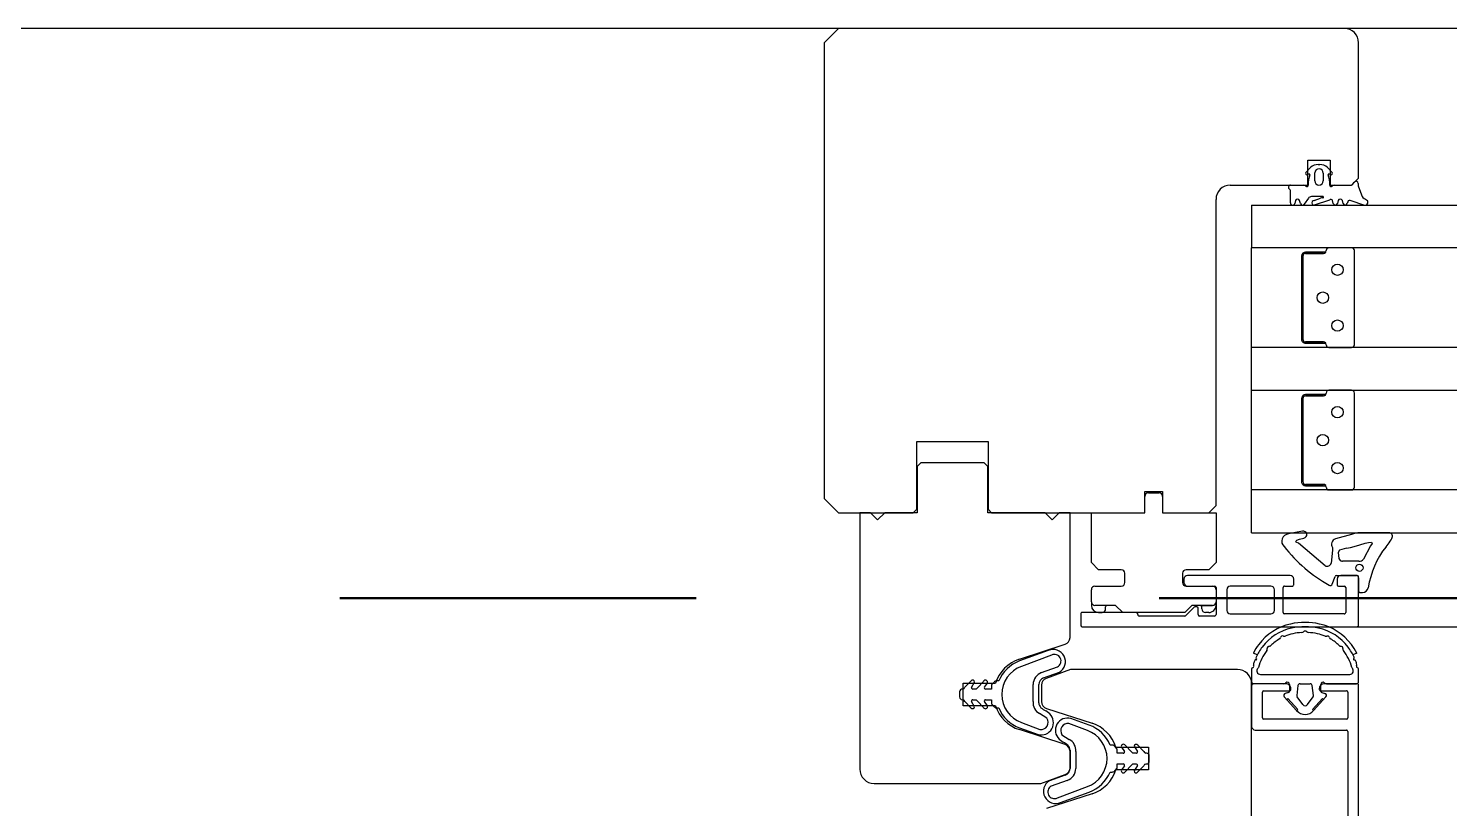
# Model space of a CAD drawing. Header units: centimetres. Extents: x 0.3 to 84.3, y 0.3 to 59.7.
# Drawn here: x 53.0826 to 53.4816, y 16.4007 to 16.6197 of the extents above; entities that cross this region are included whole.
import ezdxf

# ---------------------------------------------------------------- set-up
doc = ezdxf.new("R2010")
doc.units = ezdxf.units.CM
for name, pattern in [('AUSGEZOGEN', [0]), ('LINIE_23', [0.79, 0.4, -0.13, 0, -0.13, 0, -0.13]), ('RAND', [44.449999999999996, 12.7, -6.35, 12.7, -6.35, 0, -6.35])]:
    doc.linetypes.add(name, pattern=pattern)
doc.layers.add('Bauachsen grob', color=7, linetype='RAND', lineweight=25)
doc.layers.add('Fenster', color=7, linetype='AUSGEZOGEN', lineweight=35)

msp = doc.modelspace()

# ---------------------------------------------------------------- linework, layer by layer
at = {"layer": 'Bauachsen grob', "color": 32, "linetype": 'LINIE_23', "lineweight": 50, "true_color": 0xc36e14}
msp.add_line((22.93999949395658, 16.45973633730105), (73.13199837207799, 16.45973633730105), dxfattribs=at)
at = {"layer": 'Fenster', "color": 7, "linetype": 'AUSGEZOGEN', "lineweight": 25}
for p, q in [((53.30999762799797, 16.61973594937713), (50.23799889075521, 16.61973552743312)), ((53.30999762799797, 16.61973594937713), (53.30599762112975, 16.61573595642417)), ((53.45199762482378, 16.61973570238174), (53.30999762799797, 16.61973594937713)), ((56.24399945077184, 16.61973702461978), (53.45199762482451, 16.6197361169403)), ((53.30599762112975, 16.61573595642417), (53.30599739848598, 16.48773595928538)), ((53.45599755167939, 16.57773569636293), (53.45599761777676, 16.61573569551352)), ((53.44179754851802, 16.57573572110719), (53.44179756069382, 16.58273572095073)), ((53.44179756069382, 16.58273572095073), (53.44799756055525, 16.58273571016644)), ((53.44799756055525, 16.58273571016644), (53.44799754837941, 16.5757357103229)), ((53.4412186632145, 16.57931133685693), (53.44255624719852, 16.58065069314507)), ((53.44200179148996, 16.57885578271139), (53.44170191447716, 16.57868240372368)), ((53.44370456506877, 16.57693143708457), (53.44370604880024, 16.57914475440975)), ((53.44467779658666, 16.58153100164805), (53.44513025146818, 16.58153067982057)), ((53.44610563706231, 16.57913021148979), (53.44610422272249, 16.57692989461071)), ((53.44725102405696, 16.58065068475736), (53.44858860325517, 16.57931132368977)), ((53.4481053497452, 16.57868239228333), (53.44780547335191, 16.57885577234252)), ((53.41999754900532, 16.57573575902621), (53.44179754851802, 16.57573572110719)), ((53.43690399320077, 16.57572804219049), (53.44052465596721, 16.57572803712164)), ((53.44799754837941, 16.5757357103229), (53.45399754824529, 16.57573569988649)), ((53.44928259769862, 16.5757280214747), (53.45391408096154, 16.57572801300294)), ((53.45399754824529, 16.57573569988649), (53.45599755167939, 16.57773569636293)), ((53.454405572676, 16.57598386628047), (53.45481252370067, 16.57656505042355)), ((53.45590401429499, 16.57622100896442), (53.45590401394618, 16.57602577427133)), ((53.45590401394618, 16.57602577427133), (53.45590401359816, 16.57583096486592)), ((53.45591963603599, 16.57558147043215), (53.45683545447832, 16.57299001789702)), ((53.41599739254833, 16.48573576799563), (53.4159975421371, 16.57173576607325)), ((53.43690400477396, 16.57072804276891), (53.43690401112949, 16.57421151817967)), ((53.43830023752236, 16.5713813951084), (53.43808355996594, 16.57057274923786)), ((53.43967602315495, 16.57057274639278), (53.43945934848799, 16.57138139303752)), ((53.4419298969999, 16.57202803448827), (53.4407751936099, 16.57042803585933)), ((53.4458262712327, 16.57252802751582), (53.44279592327761, 16.57252803292986)), ((53.44357457273452, 16.57141763688765), (53.44531823711591, 16.57203590104018)), ((53.44789076409087, 16.57148332005696), (53.4435917254827, 16.5701280311032)), ((53.44892415680955, 16.57057273040064), (53.44870748214259, 16.57138137704538)), ((53.45029994533159, 16.57138137420029), (53.45008326777519, 16.57057272832981)), ((53.45167573096419, 16.57057272548468), (53.45145905629726, 16.57138137212942)), ((53.4529579023261, 16.57103198778314), (53.45283484192983, 16.57057272341381)), ((53.45747525497523, 16.57012800691269), (53.45393497114961, 16.57132612040946)), ((53.45798773021473, 16.57179072203158), (53.45852267016969, 16.57144534410577)), ((53.42599753907537, 16.57013574825942), (53.42599751820252, 16.55813574852764)), ((53.42599753907611, 16.57013616316704), (56.26999936346446, 16.57013698039755)), ((53.42599746949922, 16.53013574915354), (53.42599751820252, 16.55813574852764)), ((56.26999934259159, 16.55813698066577), (53.42599751820326, 16.55813616343526)), ((53.439997513802, 16.55578572422851), (53.43999747327387, 16.53248572474936)), ((53.44035751379391, 16.55578572360237), (53.4403574732658, 16.53248572412317)), ((53.4403574732658, 16.53248572412317), (53.44035751379391, 16.55578572360237)), ((53.44613751502148, 16.55656571353116), (53.44113751513324, 16.5565657222282)), ((53.44113751513324, 16.5565657222282), (53.44613751502148, 16.55656571353116)), ((53.44677751563335, 16.55692571240993), (53.44113751575944, 16.55692572222011)), ((53.44677751558837, 16.55689984247429), (53.44677751563335, 16.55692571240993)), ((53.44691751637816, 16.55735571215678), (53.44691751637816, 16.55735571215678)), ((53.45405751757531, 16.55813569972002), (53.44769751771747, 16.5581357107826)), ((53.45483747021125, 16.5309156989717), (53.45483751620114, 16.55735569838071)), ((53.44113747126545, 16.53134572279192), (53.44677747113938, 16.53134571298165)), ((53.44113747189163, 16.53170572278387), (53.44613747177987, 16.53170571408682)), ((53.44613747177987, 16.53170571408682), (53.44113747189163, 16.53170572278387)), ((53.44677747113938, 16.53134571298165), (53.44677747118438, 16.53137158291729)), ((53.44691747040569, 16.53092571274751), (53.44691747040569, 16.53092571274751)), ((53.42599744862635, 16.51813574942176), (53.42599746949922, 16.53013574915354)), ((56.26999929388828, 16.53013698129167), (53.42599746949993, 16.5301361640612)), ((53.44769746901414, 16.53013571140846), (53.45405746887199, 16.53013570034587)), ((53.42599739992304, 16.4901357500477), (53.42599744862635, 16.51813574942176)), ((53.42599744862707, 16.51813616432947), (56.26999927301544, 16.51813698155989)), ((53.43999744422582, 16.51578572512267), (53.43999740369768, 16.49248572564348)), ((53.44035744421775, 16.51578572449649), (53.44035740368963, 16.49248572501729)), ((53.44035740368963, 16.49248572501729), (53.44035744421775, 16.51578572449649)), ((53.44677744605716, 16.516925713304), (53.44113744618326, 16.51692572311427)), ((53.4461374454453, 16.51656571442527), (53.44113744555706, 16.51656572312232)), ((53.44113744555706, 16.51656572312232), (53.4461374454453, 16.51656571442527)), ((53.44677744601218, 16.5168998433684), (53.44677744605716, 16.516925713304)), ((53.44691744680202, 16.5173557130509), (53.44691744680202, 16.5173557130509)), ((53.45405744799913, 16.51813570061413), (53.4476974481413, 16.51813571167673)), ((53.4548374006351, 16.49091569986581), (53.45483744662495, 16.51735569927483)), ((53.33199739268661, 16.48473591412789), (53.3319974257353, 16.50373591370322)), ((53.3319974257353, 16.50373591370322), (53.35199742528822, 16.50373587891513)), ((53.35199742528822, 16.50373587891513), (53.35199739223954, 16.48473587933981)), ((53.3320974135572, 16.49673591368578), (53.33209739094497, 16.48373591397636)), ((53.33309741527428, 16.49773591192402), (53.3320974135572, 16.49673591368578)), ((53.35089741487638, 16.49773588096259), (53.33309741527428, 16.49773591192402)), ((53.35189741311463, 16.49673587924554), (53.35089741487638, 16.49773588096259)), ((53.35189739050239, 16.48373587953616), (53.35189741311463, 16.49673587924554)), ((53.44113740231546, 16.49170572367798), (53.4461374022037, 16.49170571498103)), ((53.4461374022037, 16.49170571498103), (53.44113740231546, 16.49170572367798)), ((53.4411374016893, 16.49134572368603), (53.44677740156322, 16.49134571387581)), ((53.44677740156322, 16.49134571387581), (53.44677740160822, 16.49137158381141)), ((53.44691740082953, 16.49092571364172), (53.44691740082953, 16.49092571364172)), ((53.30599739848598, 16.48773595928538), (53.30999739143895, 16.4837359524172)), ((53.39599738951659, 16.48373580282842), (53.39599739995302, 16.48973580269431)), ((53.39599739995302, 16.48973580269431), (53.40099739984126, 16.48973579399727)), ((53.3960005904307, 16.48373580281478), (53.396000598432, 16.48833580270594)), ((53.39700060014903, 16.48933580094418), (53.3985006001155, 16.4893357983351)), ((53.3985006001155, 16.4893357983351), (53.40000060008197, 16.48933579572599)), ((53.40099739984126, 16.48973579399727), (53.40099738940481, 16.48373579413137)), ((53.40100059832023, 16.48833579400894), (53.40100059031897, 16.48373579411778)), ((53.42599737905019, 16.47813575031596), (53.42599739992304, 16.4901357500477)), ((56.26999922431211, 16.49013698218578), (53.42599739992374, 16.49013616495531)), ((53.44769739943795, 16.49013571230262), (53.45405739929579, 16.49013570124002)), ((53.30999739143895, 16.4837359524172), (53.33099739096954, 16.48373591588971)), ((53.31599739130483, 16.48373594198074), (53.31599726606771, 16.41173594359021)), ((53.31899739123779, 16.48373593676256), (53.31599739130483, 16.48373594198074)), ((53.32099738771427, 16.4817359333284), (53.31899739123779, 16.48373593676256)), ((53.32299739114838, 16.48373592980493), (53.32099738771427, 16.4817359333284)), ((53.33209739094497, 16.48373591397636), (53.32299739114838, 16.48373592980493)), ((53.33099739096954, 16.48373591588971), (53.33199739268661, 16.48473591412789)), ((53.36799739014246, 16.48373585153168), (53.35189739050239, 16.48373587953616)), ((53.35199739223954, 16.48473587933981), (53.35299739047777, 16.4837358776228)), ((53.35299739047777, 16.4837358776228), (53.39599738951659, 16.48373580282842)), ((53.36999738661897, 16.4817358480976), (53.36799739014246, 16.48373585153168)), ((53.37199739005307, 16.48373584457413), (53.36999738661897, 16.4817358480976)), ((53.37499738998601, 16.48373583935595), (53.37199739005307, 16.48373584457413)), ((53.37499732904143, 16.44869824898579), (53.37499738998601, 16.48373583935595)), ((53.38100056640901, 16.46973582925789), (53.38100059076601, 16.48373582892955)), ((53.38100059076601, 16.48373582892955), (53.3960005904307, 16.48373580281478)), ((53.40099738940481, 16.48373579413137), (53.41399738911423, 16.48373577151911)), ((53.40100059031897, 16.48373579411778), (53.41600058998369, 16.48373576805039)), ((53.41399738911423, 16.48373577151911), (53.41599739254833, 16.48573576799563)), ((53.41600058998369, 16.48373576805039), (53.41600056563733, 16.46973576837877)), ((53.44028590166925, 16.47857265242956), (53.43633316715506, 16.47777802016581)), ((53.42599737905091, 16.47813616522354), (56.26999920343926, 16.478136982454)), ((53.43838572390629, 16.4756777183362), (53.43846293184884, 16.47588827563705)), ((53.43853149909435, 16.47548714725831), (53.43838572390624, 16.47567771833588)), ((53.43853149909438, 16.47548714725863), (53.43838572390629, 16.4756777183362)), ((53.4384629318488, 16.47588827563668), (53.43869210033644, 16.47605996007524)), ((53.43846293184884, 16.47588827563705), (53.43869210033644, 16.4760599600756)), ((53.43870672288403, 16.4753797438842), (53.43853149909435, 16.47548714725831)), ((53.43869210033644, 16.47605996007524), (53.43940085547711, 16.47635471329877)), ((53.43911584880934, 16.47523451810421), (53.43870672288403, 16.4753797438842)), ((53.44660094645141, 16.46886042246474), (53.43911584880934, 16.47523451810421)), ((53.44660094645143, 16.46886042246511), (53.43911584880934, 16.47523451810457)), ((53.43940085547711, 16.47635471329877), (53.44068008217374, 16.47661188138118)), ((53.45404466996016, 16.47765542272341), (53.44955045184377, 16.47638302874011)), ((53.45404466996018, 16.47765542272369), (53.44955045184381, 16.47638302874039)), ((53.45481104992789, 16.4742509738876), (53.45638577875862, 16.47473425113631)), ((53.46452200642501, 16.47812689002431), (53.45637609270022, 16.47812690419337)), ((53.46452200642501, 16.47812689002463), (53.45637609270022, 16.47812690419369)), ((53.45638577875862, 16.47473425113631), (53.45790576694728, 16.47517867887705)), ((53.45790576694728, 16.47517867887732), (53.45878424919962, 16.47539182499746)), ((53.45878424919962, 16.47539182499718), (53.45963428311848, 16.4754451253948)), ((53.4598109805525, 16.47507174878406), (53.45936439279385, 16.47444315179342)), ((53.45963428311848, 16.4754451253948), (53.4598109805525, 16.47507174878406)), ((53.45963428311848, 16.47544512539512), (53.45981098055252, 16.47507174878443)), ((53.46489669352984, 16.47572546896909), (53.46516287437117, 16.47615757683329)), ((53.46489669352987, 16.47572546896945), (53.46516287437117, 16.47615757683366)), ((53.44871839985036, 16.47326693510673), (53.44829835422999, 16.46960558002184)), ((53.4487183998504, 16.47326693510704), (53.44829835422999, 16.46960558002216)), ((53.44871840111591, 16.47399450576632), (53.44871839985036, 16.47326693510673)), ((53.44871840111591, 16.47399450576668), (53.4487183998504, 16.47326693510704)), ((53.45068543359434, 16.47322488662075), (53.45031213163889, 16.47257336992971)), ((53.45031213163889, 16.47257336992939), (53.45044945458903, 16.47091475099056)), ((53.45044945458903, 16.47091475099056), (53.45081830998757, 16.47034724464538)), ((53.45044945458903, 16.47091475099083), (53.45081830998757, 16.47034724464566)), ((53.45259011972005, 16.47375339697428), (53.45068543359434, 16.4732248866204)), ((53.45259197645913, 16.47375340363319), (53.4537733270925, 16.47396388968077)), ((53.4537733270925, 16.47396388968077), (53.45481104992789, 16.4742509738876)), ((53.45936439279385, 16.47444315179342), (53.45737286987949, 16.4706978105055)), ((53.38300056288475, 16.46773582582078), (53.38100056640901, 16.46973582925789)), ((53.38940056271929, 16.4677358146811), (53.38300056288475, 16.46773582582078)), ((53.39040055643355, 16.46413581303332), (53.39040056095603, 16.46673581296405)), ((53.40660056065392, 16.46673578478567), (53.40660055613149, 16.46413578485495)), ((53.41400056220398, 16.46773577189925), (53.40760056236943, 16.46773578302396)), ((53.41600056563733, 16.46973576837877), (53.41400056220398, 16.46773577189925)), ((53.45081830998757, 16.47034724464566), (53.45098933991245, 16.47026750766209)), ((53.45098933991243, 16.47026750766177), (53.45113851945919, 16.47021281703482)), ((53.45113851945919, 16.47021281703515), (53.45128348821284, 16.47016995570371)), ((53.4512834882128, 16.47016995570334), (53.4513691059845, 16.47014877677212)), ((53.4513691059845, 16.47014877677212), (53.45149144506477, 16.47012584344471)), ((53.45612447689569, 16.47012583899973), (53.45149144506497, 16.47012584344471)), ((53.45612447689569, 16.47012583900009), (53.45149144506497, 16.47012584344507)), ((53.38200055495673, 16.46313582766662), (53.38940055471651, 16.46313581479503)), ((53.40700055778711, 16.46513578413683), (53.40700055604773, 16.46413578415918)), ((53.40760055436969, 16.46313578313784), (53.4150005541295, 16.46313577026627)), ((53.40800055428596, 16.46313578244208), (53.41560055411609, 16.46313576922262)), ((53.43679956913095, 16.46613573228192), (53.40800055950421, 16.46613578237503)), ((53.41600055341139, 16.46273576853583), (53.41600054807861, 16.45966990936982)), ((53.43140055407472, 16.46313574174005), (53.42000055401773, 16.46313576156922)), ((53.43480054070042, 16.45573576384331), (53.43480055287621, 16.46273573583498)), ((53.43520055356304, 16.46313573513035), (53.43739956389932, 16.46313573130533)), ((53.43779956458614, 16.46353573060064), (53.43779956736919, 16.46513573056486)), ((53.44861923538572, 16.46372170348168), (53.44939887285528, 16.4658637290228)), ((53.44977475009073, 16.4661269157145), (53.45533816427839, 16.46612690603747)), ((53.45000091448637, 16.46513570977509), (53.45000091170331, 16.46353570937759)), ((53.45040091099864, 16.46313570869075), (53.45200055361425, 16.46313570590833)), ((53.45560055875197, 16.46613570001269), (53.45100091620341, 16.46613570801333)), ((53.45240055290954, 16.46273570522149), (53.45240054073373, 16.45573573322982)), ((53.45600053439136, 16.45213569915691), (53.45600055804726, 16.46573569932589)), ((53.45600055757557, 16.46546451043592), (53.45600055115557, 16.46177359655872)), ((53.45600055757557, 16.46546451043628), (53.45600055115557, 16.46177359655908)), ((53.38100054732568, 16.4587358295044), (53.38100054558628, 16.45773582954121)), ((53.38100054732568, 16.45873582951886), (53.38100055323964, 16.46213582942837)), ((53.41600054807861, 16.45966990936982), (53.41600054019196, 16.45513579655754)), ((53.41600054645377, 16.45873576862523), (53.41600054471435, 16.45773576866204)), ((53.41600055236775, 16.46213576854926), (53.41600054645377, 16.45873576863969)), ((53.41900055230067, 16.46213576333103), (53.41900054221218, 16.4563357913125)), ((53.43240054222447, 16.45633576800447), (53.43240055231297, 16.462135740023)), ((53.45640055045087, 16.46137359587192), (53.45715292850796, 16.46137359456325)), ((53.45640055045087, 16.46137359587224), (53.45715292850798, 16.46137359456352)), ((53.37800054140646, 16.455335835186), (53.37800053584036, 16.45213583483046)), ((53.39360054175354, 16.4557358080423), (53.37840054209328, 16.45573583448131)), ((53.38540054544313, 16.45773582188781), (53.3820005455639, 16.45773582780176)), ((53.38500054545208, 16.45773582258358), (53.3820005455639, 16.45773582780176)), ((53.38300054206276, 16.45573582610705), (53.3840005419956, 16.45573582436769)), ((53.38500054371266, 16.45673582260593), (53.38500054475632, 16.4573358225925)), ((53.38780054538947, 16.45773581771323), (53.38500054545208, 16.45773582258358)), ((53.38980054186597, 16.45573581427916), (53.38780054538947, 16.45773581771323)), ((53.39850054167147, 16.45573579914631), (53.38980054186597, 16.45573581427916)), ((53.394000540701, 16.45513583482439), (53.39400054104881, 16.45533580735551)), ((53.40723488218106, 16.45473581181346), (53.39440053999629, 16.45473583413759)), ((53.40720054147703, 16.4557357840135), (53.39850054167147, 16.45573579914631)), ((53.40920054491116, 16.45773578048993), (53.40720054147703, 16.4557357840135)), ((53.40988338674054, 16.45721862202627), (53.407517725091, 16.45485296860643)), ((53.41200054484855, 16.45773577561964), (53.40920054491116, 16.45773578048993)), ((53.41060054418407, 16.45733577806373), (53.41016622965044, 16.4573357788192)), ((53.4110005403485, 16.45513580525458), (53.4110005434794, 16.45693577737689)), ((53.41560053950516, 16.45473579726227), (53.41140053964382, 16.45473580456774)), ((53.41160054485749, 16.4577357763154), (53.41500054473671, 16.45773577040141)), ((53.41200054310917, 16.45673577564198), (53.41200054415279, 16.45733577562856)), ((53.41500054473671, 16.45773577040141), (53.41200054484855, 16.45773577561964)), ((53.41400054128024, 16.45573577218556), (53.41300054134739, 16.45573577392493)), ((53.42000054045043, 16.45533578959544), (53.43140054050741, 16.45533576976623)), ((53.4520005400469, 16.4553357339345), (53.4352005399957, 16.45533576315648)), ((53.37840053513565, 16.45173583414366), (53.45560053370456, 16.45173569986164)), ((53.45560053370456, 16.45173569986164), (56.24039915433448, 16.45173662007041)), ((53.36078354205703, 16.44262685276781), (53.37361535975256, 16.44679613839949)), ((53.3688791071159, 16.4450459205073), (53.36082698133823, 16.442115202263)), ((53.36979049297605, 16.44378358495415), (53.36137421094008, 16.44061169315146)), ((53.42754749244919, 16.44380790762585), (53.42648204696464, 16.44436001799086)), ((53.42737928791306, 16.4427633945194), (53.42724520544454, 16.44294192251569)), ((53.45551242716412, 16.44435996749531), (53.45444697975891, 16.4438078608368)), ((53.45461518066135, 16.44276334714509), (53.45474926375093, 16.44294187467499)), ((53.36701590468606, 16.4388603407323), (53.37149138562273, 16.4404892737613)), ((53.36756313428793, 16.43735683162081), (53.37200975104644, 16.43897525900502)), ((53.37515391037819, 16.43973570592734), (53.36831326921439, 16.43724592963531)), ((53.42199731263178, 16.43973562444776), (53.37515391037819, 16.43973570592734)), ((53.42599722929098, 16.43988319560377), (53.4259972231203, 16.43633561759939)), ((53.42724342384045, 16.44244473961444), (53.42702177282604, 16.44241788478871)), ((53.45475104362545, 16.44244469176756), (53.4549726945464, 16.44241783617072)), ((53.4559972230931, 16.43633556541727), (53.45599722926377, 16.43988314342164)), ((53.34499729638087, 16.42953589274958), (53.34499730751304, 16.43593589260654)), ((53.34499730751304, 16.43593589260654), (53.35410185380806, 16.43593587677006)), ((53.34719247517261, 16.43649654616998), (53.34548359755763, 16.43472066539371)), ((53.34730401330741, 16.43468195096662), (53.34822924190137, 16.43616957976237)), ((53.35070659194442, 16.43640332365926), (53.34900534874147, 16.43460862692023)), ((53.35095260486325, 16.43474665872796), (53.35182924099662, 16.43591558338262)), ((53.35299730637755, 16.43538585370357), (53.35299730437718, 16.43423582872929)), ((53.35368303779467, 16.43617445920636), (53.35299730637755, 16.43538585370357)), ((53.35499730830259, 16.43651828632037), (53.35443765096119, 16.43651828729385)), ((53.36464203681246, 16.43072901399078), (53.36464717137077, 16.43547745149322)), ((53.36624716250356, 16.43040016191048), (53.36624717133501, 16.43547744871021)), ((53.36699730626147, 16.43536654672475), (53.36699729814118, 16.43069812916365)), ((53.42599722142402, 16.4353356174981), (53.42599720124615, 16.42373561788217)), ((53.42599723600858, 16.39573561847369), (53.42599730558474, 16.43573561757954)), ((53.43557951828771, 16.43573560089899), (53.42639722210748, 16.43573561679341)), ((53.43493892167401, 16.4357356020596), (53.42659722206324, 16.43573561656913)), ((53.42844750086895, 16.43833561329266), (53.45354695230207, 16.4383355696346)), ((53.43659722181352, 16.43553559917959), (53.43659721852069, 16.4336425300171)), ((53.43900169350596, 16.43520871661063), (53.43866283461509, 16.4324489720978)), ((53.43959722210008, 16.43573559395691), (53.44239722202762, 16.43573558908657)), ((53.44333159807893, 16.43244896397814), (53.44299274878885, 16.43520870966854)), ((53.44539721832414, 16.43364251471026), (53.44539722161842, 16.43553558387276)), ((53.45559722210544, 16.43573556612614), (53.44637951805811, 16.43573558215999)), ((53.44705552245367, 16.43573558098388), (53.45539722206287, 16.4357355664743)), ((53.45599688604351, 16.24253556945382), (53.45599722140071, 16.4353355654393)), ((53.34399730196933, 16.43273589441747), (53.34399730072107, 16.43201825555444)), ((53.34399730318701, 16.4334359444018), (53.34399730196933, 16.43273589441747)), ((53.34479729931166, 16.43121825418075), (53.34500411099108, 16.43118539241591)), ((53.34500411635435, 16.43426880403781), (53.34479730456066, 16.43423594299238)), ((53.34548359062239, 16.430733529392), (53.34719246205941, 16.42895764267087)), ((53.3482292299256, 16.42928460547173), (53.34730400650682, 16.43077223748624)), ((53.34770135204113, 16.43121824912941), (53.34863648357973, 16.43121824750288)), ((53.3486364888287, 16.4342359363145), (53.34770135729013, 16.4342359379411)), ((53.34900534219594, 16.43084555561395), (53.35070657915551, 16.42905085295661)), ((53.35182922990446, 16.42953858932779), (53.35095259783756, 16.43070751703213)), ((53.35299730437718, 16.43423582872929), (53.35130134188616, 16.43423583167928)), ((53.35131703939564, 16.43121834284034), (53.35299729912854, 16.43121833991768)), ((53.35299729912854, 16.43121833991768), (53.35299729712818, 16.43006831494341)), ((53.42899720535533, 16.4261356126101), (53.42899721787847, 16.43333561244836)), ((53.42939721856528, 16.43373561174367), (53.43657951479836, 16.43373559925085)), ((53.43515136949527, 16.43204496340358), (53.43861936217763, 16.42819413732891)), ((53.43630074547329, 16.4332561602109), (53.43544192604715, 16.43302604184032)), ((53.43582057396825, 16.43130188512464), (53.43611780527982, 16.43156956691383)), ((53.43611780527982, 16.43156956691383), (53.4389165934892, 16.42846181911809)), ((53.43697951548513, 16.43413559854617), (53.43697951583302, 16.43433559849522)), ((53.44035132565663, 16.42986354298287), (53.43877394690533, 16.43202181296279)), ((53.44164309804165, 16.42986354073587), (53.4432204843026, 16.43202180522967)), ((53.44587662435345, 16.43156954993934), (53.44307782533282, 16.42846181188002)), ((53.44684306179182, 16.43204494306701), (53.44337505571316, 16.42819412905683)), ((53.44497951565419, 16.43433558462648), (53.44497951530627, 16.43413558463099)), ((53.44537951460153, 16.4337355839441), (53.45259721862661, 16.43373557138671)), ((53.4456936900273, 16.43325614387277), (53.44655250865292, 16.43302602251452)), ((53.44617385473379, 16.43130186711606), (53.44587662435342, 16.43156954993934)), ((53.4529972179219, 16.43333557069987), (53.45299720539785, 16.42613557086079)), ((53.35410184267587, 16.42953587691314), (53.34499729638087, 16.42953589274958)), ((53.35299729712818, 16.43006831494341), (53.35369832011597, 16.42926211814979)), ((53.35445293208634, 16.42891828743713), (53.35499729508311, 16.42891828649027)), ((53.36851705209195, 16.42606229413277), (53.36644541736006, 16.42734611749475)), ((53.36928759661136, 16.42728299829378), (53.36816538479859, 16.4280866865799)), ((53.36837926081299, 16.42879601376977), (53.38121106400433, 16.42462668349868)), ((53.43861936217763, 16.42819413732891), (53.4389165934892, 16.42846181911809)), ((53.44337505571316, 16.42819412905683), (53.44307782533282, 16.42846181188002)), ((53.37361531083949, 16.41867554739993), (53.36078350764821, 16.42284487767106)), ((53.36082940070233, 16.42332808719448), (53.36601534410948, 16.42144054794221)), ((53.36137418348043, 16.42482485747514), (53.366557359375, 16.42286934433564)), ((53.37987005359864, 16.42262032210429), (53.37468687770409, 16.42457583524379)), ((53.38041483637674, 16.42411709238491), (53.3752288929696, 16.42600463163713)), ((53.42699719948433, 16.42273561616508), (53.45257949556317, 16.42273557166591)), ((53.452597204711, 16.42573557156552), (53.42939720465061, 16.42573561192326)), ((53.37195664046772, 16.42016218128565), (53.37307885228047, 16.41935849299953)), ((53.37272718498713, 16.42138288544666), (53.37479881971904, 16.42009906208468)), ((53.45297949485844, 16.42233557097884), (53.45299715228062, 16.39561019464928)), ((53.37499707457553, 16.4170450176689), (53.37499706574408, 16.41196773086922)), ((53.37499726539102, 16.41210501444503), (53.37499727351128, 16.41677343200609)), ((53.3766022002666, 16.41671616558865), (53.3765970657083, 16.41196772808617)), ((53.38679130499273, 16.41852689214229), (53.38624694199595, 16.41852689308917)), ((53.38824693995089, 16.41737686463603), (53.38754591696315, 16.41818306142963)), ((53.3878927289766, 16.41793568425665), (53.3969972752716, 16.41793566842016)), ((53.38824693795053, 16.41622683966175), (53.38824693995089, 16.41737686463603)), ((53.38992719768344, 16.4162268367391), (53.38824693795053, 16.41622683966175)), ((53.38941500717459, 16.41790659025159), (53.3902916392415, 16.4167376625473)), ((53.39223889488312, 16.41659962396544), (53.39053765792355, 16.41839432662273)), ((53.39354288503793, 16.41622693044992), (53.39260775349936, 16.41622693207655)), ((53.39301500715347, 16.4181605741077), (53.39394023057224, 16.41667294209319)), ((53.39576064645667, 16.41671165018742), (53.39405177501965, 16.41848753690852)), ((53.39644693776741, 16.41622692539864), (53.396240126088, 16.41625978716352)), ((53.3969972752716, 16.41793566842016), (53.39699726413942, 16.41153566856324)), ((53.39724693389206, 16.41400923517754), (53.39724693510973, 16.41470928516197)), ((53.39724693510973, 16.41470928516197), (53.39724693635799, 16.415426924025)), ((53.38624692877647, 16.41092689325906), (53.38680658611791, 16.41092689228558)), ((53.38756119928439, 16.41127072037307), (53.38824693070153, 16.41205932587582)), ((53.39699726413942, 16.41153566856324), (53.38789271784441, 16.41153568439969)), ((53.38824693070153, 16.41205932587582), (53.38824693270189, 16.41320935085009)), ((53.38824693270189, 16.41320935085009), (53.3899428951929, 16.41320934790015)), ((53.39029163221581, 16.41269852085143), (53.38941499608243, 16.41152959619676)), ((53.39053764513465, 16.41104185592017), (53.39223888833762, 16.41283655265916)), ((53.39260774825036, 16.41320924326488), (53.39354287978897, 16.41320924163834)), ((53.39394022377168, 16.41276322861281), (53.39301499517769, 16.41127559981706)), ((53.39405176190644, 16.41094863340945), (53.39576063952142, 16.41272451418572)), ((53.39624012072471, 16.41317637554157), (53.39644693251844, 16.413209236587)), ((53.31999725902068, 16.40773593672198), (53.36684066127427, 16.40773585524239)), ((53.36684066127427, 16.40773585524239), (53.37368130243807, 16.41022563153442)), ((53.37368110279112, 16.41008834795862), (53.36923448603261, 16.40846992057441)), ((53.374228332393, 16.40858483884713), (53.36975285145634, 16.40695590581809)), ((53.37145374410304, 16.40366159462529), (53.37987002613897, 16.40683348642797)), ((53.38121102959547, 16.40484470840193), (53.36837921189993, 16.40067542277025)), ((53.37236512996316, 16.40239925907208), (53.38041725574087, 16.40532997731639))]:
    msp.add_line(p, q, dxfattribs=at)
for centre, radius in [((53.45007750696692, 16.55198570678026), 0.001599999964237213), ((53.44595749340471, 16.54413571412209), 0.001599999964237213), ((53.45007747965828, 16.53628570713117), 0.001599999964237213), ((53.45007743739076, 16.51198570767437), 0.001599999964237213), ((53.44595742382853, 16.50413571501621), 0.001599999964237213), ((53.45007741008212, 16.49628570802533), 0.001599999964237213), ((53.45626432145508, 16.46828129279856), 0.0009951991738439434), ((53.45626432145506, 16.46828129279887), 0.0009951991738439434)]:
    msp.add_circle(centre, radius, dxfattribs=at)
for centre, radius, start, end in [((53.45199761786617, 16.61573570247105), 0.003999999910593032, 359.9999003349536, 89.99990033963228), ((53.44150166081874, 16.57902865913566), 0.0003999929225092771, 135.0324001137822, 300.0425499517108), ((53.44991565936163, 16.57612842845173), 0.008021383202948764, 161.7762385167744, 182.7208520873322), ((53.44210193601256, 16.57868268977954), 0.0001999752196213105, 346.7768133399541, 120.0519263593668), ((53.44467974747054, 16.57852967163598), 0.003001330646089038, 90.03724262120895, 135.0334602217436), ((53.4449058037666, 16.57913102076025), 0.001199833568615641, 359.9613548178403, 179.3441612604245), ((53.44512829057526, 16.57853044429566), 0.003000236165644155, 44.96633504874693, 89.96255264919574), ((53.44770532821085, 16.57868267976846), 0.000199975219618, 59.94786890824457, 193.2229819312644), ((53.43989159573496, 16.57612844636077), 0.008021383202929644, 357.2796186556397, 18.2235567534699), ((53.44830560464086, 16.57902864697975), 0.0003999929225091269, 239.9572453186258, 44.96739515666069), ((53.4199975420477, 16.5717357591156), 0.003999999910593032, 89.99990033963228, 179.9999003349536), ((53.4369039923608, 16.57512804220386), 0.000599999986588471, 89.99991978691803, 246.4229948387745), ((53.43650401113842, 16.57421151889429), 0.0003999999910624642, 359.9998976361359, 66.4229948382205), ((53.44052465418059, 16.57472803714394), 0.0009999999776518973, 45.62214287199605, 89.99989763519383), ((53.44150378536005, 16.57572866628329), 0.0003999845012336788, 225.6221432013072, 2.720852417790431), ((53.44490439806903, 16.57693715848772), 0.00119984664144861, 180.2732128301367, 359.6531289698756), ((53.44830346830224, 16.57572865413757), 0.0003999845071054933, 177.2653970940818, 314.3776523987519), ((53.44928259591202, 16.57472802149704), 0.0009999999776539726, 89.99989763560095, 134.3776523988089), ((53.45391408205906, 16.57632801298946), 0.0005999999865911402, 269.9998951967346, 324.9999003335778), ((53.45530401431765, 16.57622090371441), 0.0005999999865903835, 0.01005063244228008, 144.9999003338557), ((53.45790401355348, 16.57583096129269), 0.001999999955336423, 179.9998976361359, 187.1660551047227), ((53.43750400476058, 16.57072804169688), 0.0005999999865896489, 179.9998976361359, 344.9998976351296), ((53.43887979272775, 16.57122610264936), 0.0005999999865885807, 14.99989763548079, 164.9998976354572), ((53.44025557891523, 16.57072803678092), 0.0005999999865883179, 194.9998976351531, 329.9998976351287), ((53.44279592149102, 16.57152803295216), 0.0009999999776428021, 89.99989763519383, 149.9998976352776), ((53.44355231640046, 16.57077242389663), 0.0006455967380041498, 88.02439099028071, 273.4996749563331), ((53.44577572511626, 16.57101305221772), 0.001120497650215132, 81.47895593528543, 114.0974612776299), ((53.44594105018687, 16.57234079443123), 0.0002196142897805106, 270.183157770946, 121.5094256352628), ((53.44827799252111, 16.57126306044965), 0.000445488666257836, 15.40191501935086, 150.3683253621594), ((53.4495037125698, 16.57072802078877), 0.0005999999865885974, 194.9998976351531, 344.9998976354573), ((53.45087950053696, 16.57122608174122), 0.000599999986592597, 14.99989763545727, 164.9998976354572), ((53.45225528672449, 16.57072801587277), 0.0005999999865885974, 194.9998976354808, 344.9998976351296), ((53.4535374575315, 16.57087669532401), 0.0005999999865881322, 48.5074459072306, 164.9998976351295), ((53.45846905170502, 16.5734063700991), 0.001685819994912878, 194.2984682604401, 253.4105566342605), ((53.45775751042902, 16.57097865418035), 0.000896252707212366, 251.6435070464548, 31.38005205736179), ((53.4411375137765, 16.55578572224557), 0.001139999974518432, 89.9999003399394, 179.9999003386106), ((53.4411375137765, 16.55578572224557), 0.0007799999825662963, 89.99990033922516, 179.9999003386106), ((53.4411375137765, 16.55578572224557), 0.0007799999825653868, 89.99990033922516, 179.9999003386106), ((53.4461375163782, 16.55734571351367), 0.0007799999825654436, 269.9999003392251, 359.9999003386106), ((53.4461375163782, 16.55734571351367), 0.0007799999825662963, 269.9999003392251, 325.136062385272), ((53.44769751636073, 16.55735571079998), 0.0007799999825644772, 89.99990033922516, 179.9999003386106), ((53.45405751621857, 16.5573556997374), 0.0007799999825662963, 359.9999003386106, 89.99990033922516), ((53.4411374732484, 16.53248572276638), 0.001139999974519342, 179.9999003386106, 269.9999003392251), ((53.4411374732484, 16.53248572276638), 0.0007799999825653868, 179.9999003386106, 269.9999003392251), ((53.4411374732484, 16.53248572276638), 0.0007799999825662963, 179.9999003386106, 269.9999003392251), ((53.44613747042314, 16.5309257141042), 0.0007799999825662963, 359.9999003386106, 89.99990033922516), ((53.44613747042314, 16.5309257141042), 0.0007799999825663253, 34.86373829358291, 89.99990033922516), ((53.44769747037088, 16.53091571139102), 0.0007799999825662963, 179.9999003386106, 269.9999003392251), ((53.45405747022873, 16.53091570032838), 0.0007799999825662963, 269.9999003392251, 359.9999003386106), ((53.44113744420036, 16.51578572313969), 0.001139999974518432, 89.9999003399394, 179.9999003386106), ((53.44113744420036, 16.51578572313969), 0.0007799999825662963, 89.99990033922516, 179.9999003386106), ((53.44113744420036, 16.51578572313969), 0.0007799999825653868, 89.99990033922516, 179.9999003386106), ((53.44613744680204, 16.51734571440779), 0.0007799999825654436, 269.9999003392251, 359.9999003386106), ((53.44613744680204, 16.51734571440779), 0.0007799999825662963, 269.9999003392251, 325.136062385272), ((53.44769744678457, 16.5173557116941), 0.0007799999825662963, 89.99990033922516, 179.9999003386106), ((53.45405744664239, 16.51735570063146), 0.0007799999825662963, 359.9999003386106, 89.99990033922516), ((53.44113740367223, 16.49248572366049), 0.001139999974519342, 179.9999003386106, 269.9999003392251), ((53.44113740367223, 16.49248572366049), 0.0007799999825653868, 179.9999003386106, 269.9999003392251), ((53.44113740367223, 16.49248572366049), 0.0007799999825662963, 179.9999003386106, 269.9999003392251), ((53.44613740084696, 16.4909257149984), 0.0007799999825662963, 359.9999003386106, 89.99990033922516), ((53.44613740084696, 16.4909257149984), 0.0007799999825663253, 34.86373829336878, 89.99990033922516), ((53.44769740079472, 16.49091571228513), 0.0007799999825662963, 179.9999003386106, 269.9999003392251), ((53.45405740065255, 16.49091570122249), 0.0007799999825662963, 269.9999003392251, 359.9999003386106), ((53.3970005984096, 16.48833580096647), 0.0009999999776484855, 89.99990033922516, 179.9999003349536), ((53.40000059834259, 16.48833579574829), 0.000999999977648258, 359.9999003349536, 89.99990033922516), ((53.44048299135574, 16.47759226679163), 0.001000000171806752, 281.366887334307, 101.3668212060679), ((53.44048299135576, 16.47759226679194), 0.001000000171806752, 281.366887334307, 101.366821206467), ((53.4364382414026, 16.47578078199112), 0.002000000230956684, 93.01154158018062, 229.8572035781608), ((53.4364382414026, 16.47578078199148), 0.002000000230956684, 93.01154158018596, 229.8572035782264), ((53.44997108428411, 16.47489731444211), 0.001544110949683923, 105.807771727666, 215.7802899930602), ((53.44997108428411, 16.47489731444247), 0.001544110949683923, 105.8077717276301, 215.7802899929532), ((53.45637609009658, 16.47212686496654), 0.006000039226772655, 89.99997513707962, 112.8653932964774), ((53.45637609009658, 16.47212686496686), 0.006000039226772655, 89.99997513707962, 112.8653932964774), ((53.45754092720784, 16.48025666182738), 0.008639386951827381, 315.6164257224314, 328.3667002936425), ((53.45754092720784, 16.4802566618277), 0.008639386951827381, 315.6164257224146, 328.3667002936224), ((53.46452200468565, 16.47712689004665), 0.0009999999776484742, 340.9740963719847, 89.99990033922516), ((53.46452200468565, 16.47712689004691), 0.0009999999776484742, 340.9740963719847, 89.99990033922516), ((53.4624032991579, 16.47785749047256), 0.003241135871724434, 328.3667002936427, 340.9740963718141), ((53.4624032991579, 16.47785749047288), 0.003241135871724434, 328.3667002935892, 340.9740963717548), ((53.46809000247748, 16.49979906457469), 0.04168665193343189, 217.7949903304716, 240.7686154031871), ((53.46809000247748, 16.49979906457501), 0.04168665193343189, 217.7949903304755, 240.7686154031871), ((53.45615631039529, 16.47170472447923), 0.001579206360546857, 268.8449586046883, 320.3863454710322), ((53.45615631039529, 16.47170472447955), 0.001579206360546857, 268.8449586046857, 320.3863454710322), ((53.48342556809166, 16.45884132108176), 0.0249961633308081, 142.0486384424858, 171.1539484174501), ((53.48342556809169, 16.45884132108213), 0.0249961633308081, 142.0486384424958, 171.1539484174525), ((53.38940056097837, 16.4667358147034), 0.0009999999776484855, 359.9999003349536, 89.99990025332474), ((53.40760056063157, 16.46673578304625), 0.000999999977648258, 89.99990042512559, 179.9999003349536), ((53.44717728080079, 16.46985343670857), 0.00114814570972573, 239.8696003785705, 347.53309592054), ((53.44717728080082, 16.46985343670885), 0.00114814570972573, 239.8696003785705, 347.5330959206166), ((53.3820005532173, 16.46213582768895), 0.0009999999776480876, 89.99990033922516, 179.9999003349536), ((53.3894005564559, 16.46413581477267), 0.000999999977648258, 269.9999003392251, 359.9999003349536), ((53.4076005561091, 16.46413578311548), 0.000999999977648258, 179.9999003349536, 269.9999003392251), ((53.40800055602538, 16.46413578241972), 0.000999999977648258, 179.9999003349536, 269.9999003392251), ((53.40800055776478, 16.46513578239736), 0.000999999977648258, 89.99990033922516, 179.9999003349536), ((53.41500055239011, 16.46213577028861), 0.000999999977648258, 359.9999003349536, 89.99990033922516), ((53.41560055342035, 16.46273576923154), 0.0003999999910607585, 359.9999003422677, 89.99990033922516), ((53.42000055227833, 16.46213576159156), 0.000999999977648258, 89.99990033922516, 179.9999003349536), ((53.43140055233533, 16.4621357417624), 0.0009999999776488266, 359.9999003349536, 89.99990033922516), ((53.43520055286726, 16.46273573513926), 0.0003999999910612702, 89.99990033922516, 179.9999003422677), ((53.43679956739155, 16.46513573230426), 0.0009999999776484855, 359.9999003349536, 89.99990033922516), ((53.43739956459508, 16.4635357312964), 0.0003999999910553016, 269.9999003392251, 359.9999003422677), ((53.44805542015845, 16.46392691647679), 0.0005999999865888938, 237.4769685597514, 339.9999071391811), ((53.44805542015845, 16.46392691647715), 0.0005999999865888938, 237.476968559569, 339.9999071391811), ((53.44977474922729, 16.46572692024441), 0.0003999996110593226, 89.99985673851785, 159.9998698190189), ((53.44977474922727, 16.46572692024478), 0.0003999996110593226, 89.99985673851785, 159.9998698190189), ((53.4504009116944, 16.46353570868173), 0.0003999999910537099, 179.9999003422677, 269.9999003402429), ((53.45100091446401, 16.46513570803567), 0.0009999999776500771, 89.99990033922516, 179.9999003349536), ((53.45200055291848, 16.46273570591724), 0.0003999999910607585, 359.9999003422677, 89.99990033922516), ((53.45533816312624, 16.46546451158805), 0.0006623944493432686, 359.9999003422677, 89.99985674047069), ((53.45533816312624, 16.46546451158842), 0.0006623944493432686, 359.9999003422677, 89.99985674047069), ((53.45560055805623, 16.46573570002155), 0.0003999999910614406, 359.9999003422677, 89.99990033922516), ((53.45715293129101, 16.46297359452747), 0.001599999964237577, 269.999900339734, 349.6170786551778), ((53.45715293129103, 16.46297359452773), 0.001599999964237577, 269.999900339734, 349.6170786551778), ((53.38200054730333, 16.45873582777939), 0.000999999977648258, 179.9999003349536, 269.9999003392251), ((53.38200054730333, 16.45873582777939), 0.000999999977648258, 179.9999003349536, 269.9999003392251), ((53.41500054647612, 16.45873577037905), 0.000999999977648258, 269.9999003392251, 359.9999003349536), ((53.41500054647612, 16.45873577037905), 0.0009999999776474624, 269.9999003392251, 359.9999003349536), ((53.45640055114666, 16.46177359586294), 0.0003999999910603037, 179.9999003422677, 269.9999003392251), ((53.45640055114666, 16.46177359586322), 0.0003999999910603037, 179.9999003422677, 269.9999003392251), ((53.37840054139752, 16.45533583449022), 0.0003999999910607585, 89.99990033922516, 179.9999003422677), ((53.3830005455416, 16.45773582606234), 0.001999999955296516, 179.9999003422677, 269.9999003396322), ((53.38400054373505, 16.45673582434527), 0.000999999977648258, 269.9999003392251, 359.9999003349536), ((53.3854005447474, 16.45733582189672), 0.0003999999910575752, 89.99990033922516, 179.9999003422677), ((53.39360054105779, 16.45533580805126), 0.0003999999910541647, 359.9999003422677, 89.99990033922516), ((53.39440054069208, 16.45513583412862), 0.0003999999910534824, 179.9999003349536, 269.9999003412607), ((53.40723488287685, 16.45513581180448), 0.0003999999910623371, 269.9999003392251, 314.9999003390755), ((53.4101662289547, 16.45693577882806), 0.0003999999910534824, 89.99990033718962, 134.9999003376361), ((53.41060054348831, 16.45693577807264), 0.0003999999910607016, 359.9999003422677, 89.99990034024295), ((53.41140054033957, 16.45513580455871), 0.0003999999910534824, 179.9999003422677, 269.9999003412607), ((53.41160054416173, 16.4573357763243), 0.0003999999910532552, 359.9999003422677, 89.99990033922516), ((53.41300054308684, 16.45673577390257), 0.000999999977648258, 179.9999003349536, 269.9999003392251), ((53.41400054475908, 16.4577357721408), 0.001999999955296516, 269.9999003396322, 359.9999003422677), ((53.41560054020091, 16.45513579725325), 0.0003999999910612132, 269.9999003392251, 359.9999003422677), ((53.42000054218983, 16.45633578957308), 0.000999999977648258, 179.9999003349536, 269.9999003392251), ((53.43140054224682, 16.45633576974382), 0.000999999977648258, 269.9999003392251, 359.9999003349536), ((53.43520054069146, 16.4557357631475), 0.0003999999910516636, 179.9999003422677, 269.9999003412607), ((53.45200054074269, 16.45573573392557), 0.0003999999910596216, 269.9999003392251, 359.9999003422677), ((53.37840053583145, 16.45213583413469), 0.0003999999910600196, 179.9999003422677, 269.9999003392251), ((53.44015266842833, 16.43764541692298), 0.01519999966025358, 102.1890235357815, 143.1665890218878), ((53.44015266842833, 16.43764541692298), 0.01399999968707567, 102.1890235357819, 143.1665890218633), ((53.44099721858424, 16.43373559156639), 0.01919999957084655, 77.81077714317982, 102.189023535772), ((53.44099721858424, 16.43373559156639), 0.01799999959766864, 77.81077714316801, 102.1890235357717), ((53.44184178234166, 16.43764541398495), 0.01399999968707567, 36.83321165705821, 77.81077714315403), ((53.44184178234166, 16.43764541398495), 0.01519999966025358, 36.83321165706295, 77.81077714317004), ((53.4556005344003, 16.45213569985266), 0.0003999999910516636, 269.9999003371896, 359.9999003422677), ((53.37299732908618, 16.44869825246451), 0.001999999955295124, 287.9999003394192, 359.9999003422677), ((53.44175343224306, 16.43644643609299), 0.01719999961554968, 143.1665890218863, 152.6069569672212), ((53.44015266842833, 16.43764541692298), 0.01239999972283846, 120.7003510816964, 134.7618953408815), ((53.43351554214996, 16.44882345553491), 0.000599999986588955, 300.7003510819081, 346.8872896209983), ((53.43468425291996, 16.44855121470099), 0.000599999986588955, 66.37316992677715, 166.8872896209983), ((53.43516518662524, 16.44965062486402), 0.000599999986588955, 246.3731699267771, 292.5601084660282), ((53.44015266842833, 16.43764541692298), 0.01239999972283846, 102.18902353576, 112.5601084660486), ((53.44099721858424, 16.43373559156639), 0.01639999963343143, 93.0883337163311, 102.1890235357811), ((53.44008133519382, 16.45071090142205), 0.000599999986588955, 273.0883337169049, 319.7524109798075), ((53.4409972467626, 16.44993559120429), 0.000599999986588955, 40.24738969913873, 139.7524109798075), ((53.44191316102852, 16.45071089823577), 0.000599999986588955, 220.2473896988798, 266.9114669631073), ((53.44099721858424, 16.43373559156639), 0.01639999963343143, 77.81077714315681, 86.91146696261148), ((53.44184178234166, 16.43764541398495), 0.01239999972283846, 67.36063558239543, 77.81077714317296), ((53.44684586589954, 16.44964371137206), 0.000599999986588955, 247.3606355819199, 292.3084917618515), ((53.44730137782531, 16.4485335272337), 0.000599999986588955, 14.4306500481555, 112.3084917623505), ((53.44846351778411, 16.44883257681453), 0.000599999986588955, 194.4306500479865, 239.3785062281859), ((53.44184178234166, 16.43764541398495), 0.01239999972283846, 45.2379053380338, 59.37850622778438), ((53.44024101435597, 16.43644643872366), 0.01719999961554968, 27.39284371171646, 36.83321165705835), ((53.36399730152226, 16.43273585962929), 0.01039999976754264, 107.9999003394636, 162.0796872000885), ((53.37028319802448, 16.44192744279944), 0.003419996271044306, 300.3207726273087, 114.239599801144), ((53.37062491193125, 16.44212815423402), 0.00185383544628275, 297.8653423301913, 116.7503637891878), ((53.42740512522842, 16.44306202938868), 0.0001999999955296517, 155.2469269033049, 216.9081792714292), ((53.44175343224306, 16.43644643609299), 0.01599999964237177, 143.16658902188, 155.246926902893), ((53.42721936812919, 16.44264328764633), 0.0001999999955296517, 276.908179271759, 36.90817927224298), ((53.44175343224306, 16.43644643609299), 0.01439999967813457, 143.1665890218908, 164.5302496041826), ((53.44015266842833, 16.43764541692298), 0.01239999972283846, 142.9021379563729, 143.1665890218867), ((53.42978378498427, 16.44548673368535), 0.000599999986588955, 322.9021379563406, 9.089076496288099), ((53.43096871768797, 16.44567629745656), 0.000599999986588955, 88.57495680175906, 189.0890764959531), ((53.43099856064521, 16.4468759262881), 0.000599999986588955, 268.5749568017591, 314.7618953411686), ((53.45099592223595, 16.44687589150461), 0.000599999986588955, 225.2379053379019, 271.4248438781637), ((53.45102576101993, 16.4456762625692), 0.000599999986588955, 350.9107241827695, 91.424843877477), ((53.45221069306415, 16.44548669467594), 0.000599999986588955, 170.9107241827694, 217.0976627221591), ((53.44184178234166, 16.43764541398495), 0.01239999972283846, 36.83321165703515, 37.09766272258273), ((53.44024101435597, 16.43644643872366), 0.01439999967813457, 15.46955107476717, 36.83321165705612), ((53.44024101435597, 16.43644643872366), 0.01599999964237177, 24.75287377605173, 36.83321165704368), ((53.4547751000274, 16.44264323971578), 0.0001999999955296517, 143.0916214065686, 263.0916214049534), ((53.45458934438489, 16.44306198210433), 0.0001999999955296517, 323.0916214077911, 24.7528737762729), ((53.36424716635, 16.43271827031603), 0.009999999776482717, 109.9999003394556, 157.6662176816452), ((53.36424716635, 16.43271827031603), 0.00839999981224471, 109.999900339521, 249.9999003394136), ((53.36824717129032, 16.43547744523138), 0.003599999919533997, 109.9999003393513, 179.9999003386106), ((53.36824717129032, 16.43547744523138), 0.003599999919533583, 109.9999003393513, 179.9999003386106), ((53.42199730567419, 16.43573562453711), 0.003999999910593032, 359.9999003349536, 89.9999003395305), ((53.42629722928427, 16.43988319508194), 0.0002999999932937499, 100.0464200484281, 179.9999003422677), ((53.42617511709065, 16.44057246178667), 0.0003999999910593033, 280.0464200474259, 20.8128960890851), ((53.42748376107715, 16.44106990608411), 0.000999999977648258, 162.0473249130227, 200.8128960886094), ((53.44175343224306, 16.43644643609299), 0.01599999964237177, 158.5694316408996, 162.0473249129151), ((53.42704582853732, 16.44221933675685), 0.0001999999955296517, 96.90817927188141, 158.5694316418173), ((53.42844750260837, 16.4393356132703), 0.000999999977648258, 135.9844092141309, 269.9999003392251), ((53.42729686143432, 16.44044737978092), 0.000599999986588955, 315.9844092139912, 344.5302496042916), ((53.45354695404146, 16.43933556961214), 0.000999999977648258, 269.9999003392251, 44.0153914645384), ((53.4546975990831, 16.44044733211998), 0.000599999986588955, 195.469551074747, 224.015391464727), ((53.45494863814446, 16.44221928822252), 0.0001999999955296517, 21.43036903768621, 83.09162140483102), ((53.44024101435597, 16.43644643872366), 0.01599999964237177, 17.95247576602896, 21.43036903803718), ((53.4558193438619, 16.44057241022341), 0.0003999999910593033, 159.1869045897046, 259.9533806310715), ((53.45451070160595, 16.44106985907332), 0.000999999977648258, 339.1869045904696, 17.9524757659783), ((53.4556972292705, 16.4398831439435), 0.0002999999932937499, 359.9999003422677, 79.95338063240777), ((53.34481471112898, 16.43495011191239), 0.0007071455008884368, 285.5360583827879, 341.0666159079843), ((53.3476622901366, 16.43617905906717), 0.000567031005156072, 359.0421168251581, 145.950331893199), ((53.34770135798588, 16.43463593793212), 0.0003999999910589395, 173.3944952803486, 269.9999003392251), ((53.3466803438528, 16.43654085469269), 0.003023103024583656, 310.3206995370313, 320.2712509308462), ((53.35125548657309, 16.43613084318612), 0.0006128057780165514, 339.4350344701523, 153.5994294216251), ((53.35128458978252, 16.4345988485048), 0.0003634031489308876, 155.9998539559404, 272.6421485491085), ((53.35128458978252, 16.4345988485048), 0.0003634031489302426, 155.9998539559404, 272.6421485513724), ((53.35443764922177, 16.43551828731619), 0.000999999977648258, 89.99990033922516, 138.9914301773194), ((53.36824717129032, 16.43547744523138), 0.001999999955295777, 109.9999003395078, 179.9999003422677), ((53.36899730621678, 16.43536654324593), 0.001999999955297779, 109.9999003395078, 179.9999003422677), ((53.4263972214151, 16.43533561680232), 0.0003999999910553016, 89.99990082165172, 179.9999003422677), ((53.42659722310689, 16.43633561655569), 0.000599999986588955, 179.9999003422677, 269.9999003392251), ((53.43493892341343, 16.43673560203719), 0.000999999977648258, 269.9999003392251, 311.409522449465), ((53.43557951586433, 16.4343356009302), 0.001399999968716293, 359.9999003459249, 89.99990082165172), ((53.43599722182693, 16.43553560022318), 0.000599999986588955, 359.9999003422677, 131.409522449905), ((53.43959722105645, 16.43513559397028), 0.000599999986588955, 89.99990033922516, 172.9999003397004), ((53.44239722098398, 16.43513558909994), 0.000599999986588955, 6.999900339355334, 89.99990033922516), ((53.44637951562287, 16.43433558219125), 0.001399999968705379, 89.99990033602644, 179.9999003349536), ((53.445997221605, 16.43553558282914), 0.000599999986588955, 48.59027822949235, 179.9999003386106), ((53.44705552419308, 16.43673558096151), 0.000999999977648258, 228.5902782298546, 269.9999003392251), ((53.45539722310653, 16.43633556646086), 0.000599999986588955, 269.9999003392251, 359.9999003422677), ((53.45559722140965, 16.43533556613506), 0.0003999999910534824, 359.9999003349536, 89.99990033617183), ((53.34479730070319, 16.43201825416285), 0.000799999982117936, 179.9999003422677, 269.9999003392251), ((53.34479730316914, 16.43343594301022), 0.0007999999821178789, 89.99990033922516, 179.9999003422677), ((53.34481470339554, 16.43050408520016), 0.0007071455008875278, 18.93318477109329, 74.46374229582183), ((53.34770135134539, 16.43081824913833), 0.0003999999910594321, 89.99990033922516, 186.6053053985636), ((53.34668033058547, 16.42891333592965), 0.003023103024583551, 39.72854974821075, 49.67910114203495), ((53.351284583271, 16.43085532610029), 0.0003634031489301997, 88.6358588353021, 203.9999467222742), ((53.3513170411351, 16.43221834281789), 0.000999999977648258, 268.635858833011, 269.9999003375967), ((53.36812822337127, 16.4304153289498), 0.003500270707747514, 174.8584051763149, 241.2646532385998), ((53.36899729809647, 16.43069812568478), 0.001999999955297085, 179.9999003422677, 251.9999003394201), ((53.42939721786956, 16.43333561175258), 0.000399999991059849, 89.9999003422785, 179.9999003422677), ((53.43559721646267, 16.43244648608728), 0.000599999986588955, 104.9999003391667, 222.0056964567054), ((53.43619721852966, 16.4336425307128), 0.0003999999910593033, 284.9999003389707, 359.9999003422677), ((53.43657951549412, 16.43413559924188), 0.0003999999910571205, 269.9999003422785, 359.9999003422677), ((53.43925836216557, 16.4323758494575), 0.000599999986588955, 172.9999003397004, 216.1613255446615), ((53.4427360702741, 16.43237584340954), 0.000599999986588955, 323.8384751250613, 6.999900339272707), ((53.44537951529732, 16.43413558393512), 0.0003999999910607585, 179.9999003349536, 269.9999003371896), ((53.44579721831509, 16.43364251401458), 0.0003999999910593033, 179.9999003422677, 254.9999003405418), ((53.44639721622129, 16.43244646730176), 0.000599999986588955, 317.9941042232277, 74.99990033947086), ((53.45259721793087, 16.43333557139562), 0.0003999999910607585, 359.9999003349536, 89.99990033617183), ((53.34766227812786, 16.42927512813925), 0.0005670310051558278, 214.0494687850736, 0.9576838540634325), ((53.35125547473208, 16.42932333152016), 0.00061280577801691, 206.400371257737, 20.56476620868556), ((53.35445293382576, 16.42991828741473), 0.0009999999776485033, 221.0083705016831, 269.9999003392251), ((53.36399730152226, 16.43273585962929), 0.01039999976754177, 197.9201134788835, 251.9999003394685), ((53.36421178999812, 16.43269418326872), 0.009958127987744717, 202.2827363589962, 250.1437685912956), ((53.36687948164575, 16.42479415026299), 0.003463146287358254, 255.5506631195821, 45.94451293245621), ((53.36824716245884, 16.43040015843161), 0.001999999955298563, 179.9999003422677, 224.6058119700971), ((53.3711563880324, 16.43394808912625), 0.006580436167563871, 228.8153747986924, 242.9653259504868), ((53.44099721267028, 16.43033559164241), 0.003199999928474426, 222.0056964561756, 317.994104222802), ((53.44099721267028, 16.43033559164241), 0.000799999982118607, 216.1613255440874, 323.8384751247243), ((53.36677697774644, 16.42493241387046), 0.002074726038537695, 263.9236197022727, 32.99682163412915), ((53.37436475543338, 16.42265102931628), 0.003463146287358254, 75.5506631195821, 225.9445129324562), ((53.37446725933269, 16.42251276570881), 0.002074726038537695, 83.92361970226229, 212.9968216343183), ((53.37699707072913, 16.41472690926334), 0.00839999981224471, 289.999900339521, 69.99990033942184), ((53.37703244708097, 16.41475099631065), 0.009958127987744717, 22.28273635899622, 70.14376859129555), ((53.37799727013024, 16.41473570154034), 0.01039999976754179, 17.92011347886485, 71.99990033946247), ((53.4269972012238, 16.42373561614262), 0.0009999999776518962, 179.9999003349536, 269.9999003359682), ((53.42939720534637, 16.42613561191433), 0.0003999999910607585, 179.999900345925, 269.9999003361718), ((53.45257949486739, 16.42233557167477), 0.0003999999910589395, 359.999900302047, 89.99990033515405), ((53.45259720540676, 16.42613557155654), 0.0003999999910607585, 269.9999003351541, 359.9999003349536), ((53.3700878490467, 16.41349709045311), 0.006580436167563871, 48.81537479867206, 62.96532595047266), ((53.37299727355602, 16.41677343548485), 0.001999999955297085, 359.9999003422677, 71.99990033942002), ((53.37311601370782, 16.41702985062951), 0.003500270707747514, 354.8584051763729, 61.26465323862772), ((53.38998876234702, 16.41812184805912), 0.00061280577801691, 26.400371257737, 200.5647662086856), ((53.39358195895122, 16.41817005144011), 0.0005670310051558278, 34.04946878577304, 180.9576838536923), ((53.37299707462026, 16.4170450211477), 0.001999999955298563, 359.9999003422677, 44.60581197009714), ((53.38679130325334, 16.41752689216459), 0.0009999999776485033, 41.00837050168317, 89.99990033922516), ((53.38992719594404, 16.41522683676143), 0.000999999977648258, 88.63585883301096, 89.99990033759673), ((53.38995965380811, 16.41658985347907), 0.0003634031489301997, 268.6358588341955, 23.99994672227425), ((53.39456390649362, 16.41853184364967), 0.003023103024583551, 219.728549748159, 229.6791011419914), ((53.39354288573372, 16.41662693044094), 0.0003999999910594321, 269.9999003392251, 6.605305398563638), ((53.39642953368352, 16.41694109437921), 0.0007071455008875278, 198.9331847709065, 254.4637422958218), ((53.3964469363759, 16.41542692541643), 0.000799999982117936, 359.9999003422677, 89.99990033922516), ((53.31999726597831, 16.41173593663256), 0.003999999910593032, 179.9999003349536, 269.9999003395305), ((53.37299706578878, 16.41196773434798), 0.001999999955295777, 289.9999003393513, 359.9999003422677), ((53.37299726543576, 16.4121050179237), 0.001999999955295603, 289.9999003395077, 359.9999003422677), ((53.37299706578878, 16.41196773434798), 0.003599999919533997, 289.9999003393512, 359.9999003386106), ((53.37299706578878, 16.41196773434798), 0.003599999919533583, 289.9999003393512, 359.9999003386106), ((53.37699707072913, 16.41472690926334), 0.009999999776482717, 289.9999003394626, 337.666217681664), ((53.37799727013024, 16.41473570154034), 0.01039999976754136, 287.9999003394636, 342.0796872000698), ((53.38680658785733, 16.41192689226317), 0.000999999977648258, 269.9999003392251, 318.9914301770522), ((53.38998875050601, 16.4113143363932), 0.0006128057780165514, 159.4350344704633, 333.5994294213276), ((53.38995964729656, 16.41284633107451), 0.0003634031489308876, 335.9998539554848, 92.64214855022756), ((53.38995964729656, 16.41284633107451), 0.0003634031489302426, 335.9998539554848, 92.64214855137247), ((53.39456389322629, 16.41090432488658), 0.003023103024583656, 130.3206995370312, 140.2712509307601), ((53.3935819469425, 16.4112661205122), 0.000567031005156072, 179.0421168248111, 325.9503318931991), ((53.39354287909321, 16.4128092416472), 0.0003999999910589395, 353.3944952803486, 89.99990033922516), ((53.39642952595011, 16.41249506766689), 0.0007071455008884368, 105.5360583827879, 161.0666159079844), ((53.39644693390998, 16.41400923656905), 0.0007999999821178789, 269.9999003392251, 359.9999003422677), ((53.37096103905458, 16.40551773677993), 0.003419996271044306, 120.320772627236, 294.2395998011195), ((53.37061932514784, 16.40531702534535), 0.00185383544628275, 117.8653423301913, 296.7503637891878)]:
    msp.add_arc(centre, radius, start, end, dxfattribs=at)

doc.saveas('drawing.dxf')
